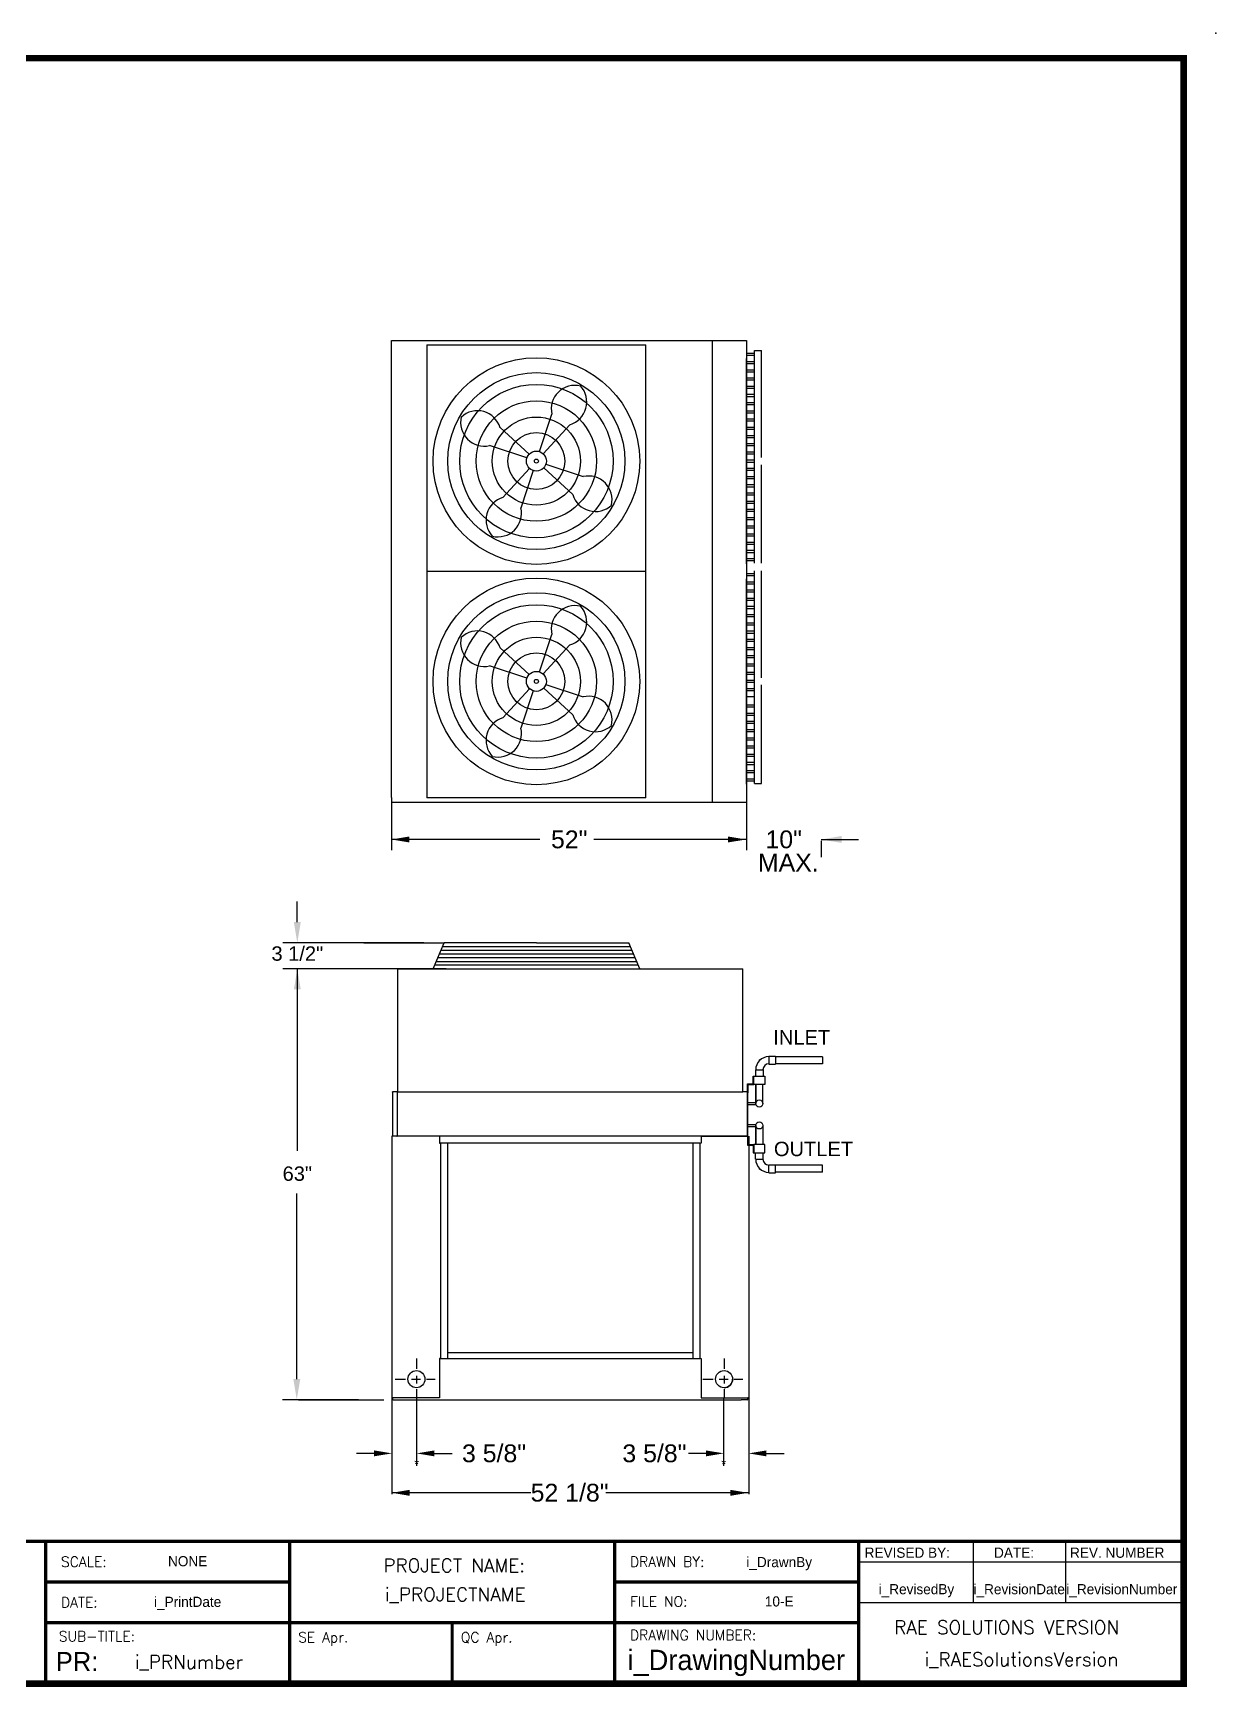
# Model space of a CAD drawing. Extents: x -120 to 272, y -24 to 223.
# Drawn here: x 98.8 to 271.7, y -18.5 to 223.3 of the extents above; entities that cross this region are included whole.
import ezdxf
from ezdxf.enums import TextEntityAlignment as Align

# ---------------------------------------------------------------- set-up
doc = ezdxf.new("R2010")
doc.units = 0
doc.header["$MEASUREMENT"] = 0
doc.layers.get('0').update_dxf_attribs({"color": 1, "linetype": 'CONTINUOUS'})
doc.styles.add('dimentions', font='ARIAL.TTF')
doc.styles.add('SIMPLEX', font='SIMPLEX')

msp = doc.modelspace()

# ---------------------------------------------------------------- linework, layer by layer
at = {"color": 1, "linetype": 'Continuous'}
for p, q in [((151.23, 111.54), (151.23, 178.34)), ((151.23, 178.34), (203.11, 178.34)), ((203.11, 178.34), (203.11, 110.8)), ((203.05, 145.48), (203.05, 145.48)), ((203.05, 145.48), (203.05, 145.48)), ((203.11, 145.48), (203.11, 145.47)), ((203.05, 110.8), (151.92, 110.8)), ((152.1, 86.4), (152.1, 68.49)), ((152.13, 86.49), (202.57, 86.49)), ((202.57, 86.44), (202.57, 86.49)), ((202.57, 68.49), (202.57, 86.44)), ((152.1, 68.49), (151.4, 68.49)), ((151.4, 68.44), (151.4, 68.49)), ((151.4, 68.38), (151.4, 62.01)), ((152.08, 68.49), (152.08, 62.01)), ((152.13, 68.49), (202.57, 68.49)), ((202.57, 68.49), (202.57, 68.44)), ((203.27, 68.49), (202.57, 68.49)), ((202.57, 68.44), (202.57, 68.49)), ((202.57, 68.49), (202.57, 68.49)), ((203.27, 68.44), (203.27, 68.49)), ((203.27, 68.44), (203.27, 68.38)), ((203.27, 62.01), (203.27, 68.38)), ((151.4, 62.01), (151.29, 62.01)), ((151.29, 62.01), (151.29, 23.76)), ((158.23, 62.01), (151.4, 62.01)), ((152.02, 62.01), (152.02, 62.01)), ((152.02, 62.01), (152.08, 62.01)), ((203.21, 62.01), (152.08, 62.01)), ((152.08, 62.01), (152.08, 62.01)), ((152.08, 62.01), (152.08, 62.01)), ((152.08, 62.01), (152.08, 62.01)), ((158.23, 62.01), (158.23, 61.01)), ((196.5, 62.01), (158.23, 62.01)), ((158.23, 61.01), (158.31, 61.01)), ((158.42, 61.01), (158.31, 61.01)), ((158.42, 61.01), (158.42, 29.51)), ((158.42, 61.01), (158.42, 29.51)), ((196.31, 61.01), (158.42, 61.01)), ((159.44, 61.01), (159.44, 29.51)), ((195.29, 61.01), (195.29, 29.51)), ((196.31, 61.01), (196.31, 29.51)), ((196.31, 61.01), (196.42, 61.01)), ((196.31, 61.01), (196.31, 29.51)), ((196.5, 61.01), (196.42, 61.01)), ((196.5, 62.01), (203.33, 62.01)), ((196.5, 62.01), (196.5, 61.01)), ((203.44, 62.01), (203.44, 23.76)), ((158.31, 29.51), (158.23, 29.51)), ((158.23, 29.51), (158.23, 23.76)), ((158.31, 29.51), (158.42, 29.51)), ((158.42, 29.51), (196.31, 29.51)), ((159.44, 30.4), (195.29, 30.4)), ((159.44, 29.51), (195.29, 29.51)), ((196.42, 29.51), (196.31, 29.51)), ((196.42, 29.51), (196.5, 29.51)), ((196.5, 29.51), (196.5, 23.76)), ((151.29, 23.76), (151.4, 23.76)), ((151.4, 23.76), (151.4, 23.69)), ((158.23, 23.76), (151.4, 23.76)), ((151.4, 23.69), (151.4, 23.61)), ((151.5, 23.51), (152.4, 23.51)), ((152.4, 23.51), (202.33, 23.51)), ((196.5, 23.76), (203.33, 23.76)), ((203.23, 23.51), (202.33, 23.51)), ((203.33, 23.69), (203.33, 23.76)), ((203.44, 23.76), (203.33, 23.76)), ((203.33, 23.69), (203.33, 23.61))]:
    msp.add_line(p, q, dxfattribs=at)
at = {"color": 1}
for p, q in [((156.41, 177.7), (188.41, 177.7)), ((156.41, 177.7), (156.41, 111.5)), ((188.41, 143.7), (188.41, 177.7)), ((198.15, 110.8), (198.15, 178.34)), ((203.11, 145.7), (203.11, 175.7)), ((172.87, 162.09), (174.68, 167.56)), ((171.34, 161.69), (167.1, 165.59)), ((173.4, 161.78), (177.3, 166.02)), ((171.03, 161.16), (165.56, 162.96)), ((203.11, 164.34), (203.11, 157.06)), ((171.42, 159.62), (167.53, 155.38)), ((173.49, 159.71), (177.73, 155.81)), ((173.8, 160.24), (179.27, 158.44)), ((171.95, 159.31), (170.15, 153.84)), ((151.23, 128.87), (151.23, 154.65)), ((188.41, 111.5), (188.41, 145.5)), ((156.41, 144.6), (188.41, 144.6)), ((203.11, 113.5), (203.11, 143.5)), ((171.34, 129.49), (167.1, 133.39)), ((172.87, 129.89), (174.68, 135.36)), ((173.4, 129.58), (177.3, 133.82)), ((171.03, 128.96), (165.56, 130.77)), ((203.11, 132.14), (203.11, 124.86)), ((171.42, 127.43), (167.53, 123.19)), ((171.95, 127.11), (170.15, 121.65)), ((173.49, 127.51), (177.73, 123.62)), ((173.8, 128.04), (179.27, 126.24)), ((151.23, 111.54), (151.23, 110.8)), ((188.41, 111.5), (156.41, 111.5)), ((151.92, 110.8), (151.23, 110.8)), ((203.05, 110.8), (203.11, 110.8)), ((214.01, 105.18), (214.01, 102.82)), ((147.21, 90.28), (158.87, 90.28)), ((157.31, 86.49), (158.93, 90.27)), ((158.7, 89.73), (186.13, 89.73)), ((172.41, 90.27), (158.93, 90.27)), ((172.41, 90.27), (185.9, 90.27)), ((187.51, 86.49), (185.9, 90.27)), ((187.28, 87.03), (157.54, 87.03)), ((157.77, 87.57), (187.05, 87.57)), ((186.82, 88.11), (158, 88.11)), ((186.59, 88.65), (158.24, 88.65)), ((158.47, 89.19), (186.36, 89.19)), ((152.13, 86.49), (149.01, 86.49)), ((155.69, 86.49), (189.13, 86.49)), ((151.4, 68.44), (151.4, 68.38)), ((203.27, 68.44), (203.27, 60.75))]:
    msp.add_line(p, q, dxfattribs=at)
at = {"color": 1, "ltscale": 7}
for p, q in [((204.27, 176.84), (205.32, 176.84)), ((204.27, 145.77), (204.27, 176.84)), ((205.32, 161.22), (205.32, 176.84)), ((203.07, 176.46), (204.3, 176.46)), ((203.07, 176.16), (204.3, 176.16)), ((203.07, 175.26), (204.3, 175.26)), ((203.07, 174.96), (204.3, 174.96)), ((203.07, 174.06), (204.3, 174.06)), ((203.07, 173.76), (204.3, 173.76)), ((203.07, 172.86), (204.3, 172.86)), ((203.07, 172.56), (204.3, 172.56)), ((203.07, 171.66), (204.3, 171.66)), ((203.07, 171.36), (204.3, 171.36)), ((203.07, 170.46), (204.3, 170.46)), ((203.07, 170.16), (204.3, 170.16)), ((203.07, 169.26), (204.3, 169.26)), ((203.07, 168.96), (204.3, 168.96)), ((203.07, 168.06), (204.3, 168.06)), ((203.07, 167.76), (204.3, 167.76)), ((203.07, 166.86), (204.3, 166.86)), ((203.07, 166.56), (204.3, 166.56)), ((203.07, 165.66), (204.3, 165.66)), ((203.07, 165.36), (204.3, 165.36)), ((203.07, 164.46), (204.3, 164.46)), ((203.07, 164.16), (204.3, 164.16)), ((203.07, 163.26), (204.3, 163.26)), ((203.07, 162.96), (204.3, 162.96)), ((203.07, 162.06), (204.3, 162.06)), ((203.07, 161.76), (204.3, 161.76)), ((203.07, 160.86), (204.3, 160.86)), ((203.07, 160.56), (204.3, 160.56)), ((203.07, 159.66), (204.3, 159.66)), ((205.32, 145.77), (205.32, 160.17)), ((203.07, 159.36), (204.3, 159.36)), ((203.07, 158.46), (204.3, 158.46)), ((203.07, 158.16), (204.3, 158.16)), ((203.07, 157.26), (204.3, 157.26)), ((203.07, 156.96), (204.3, 156.96)), ((203.07, 156.06), (204.3, 156.06)), ((203.07, 155.76), (204.3, 155.76)), ((203.07, 154.86), (204.3, 154.86)), ((203.07, 154.56), (204.3, 154.56)), ((203.07, 153.66), (204.3, 153.66)), ((203.07, 153.36), (204.3, 153.36)), ((203.07, 152.46), (204.3, 152.46)), ((203.07, 152.16), (204.3, 152.16)), ((203.07, 151.26), (204.3, 151.26)), ((203.07, 150.96), (204.3, 150.96)), ((203.07, 150.06), (204.3, 150.06)), ((203.07, 149.76), (204.3, 149.76)), ((203.07, 148.86), (204.3, 148.86)), ((203.07, 148.56), (204.3, 148.56)), ((203.07, 147.66), (204.3, 147.66)), ((203.07, 147.36), (204.3, 147.36)), ((203.07, 146.46), (204.3, 146.46)), ((203.07, 146.16), (204.3, 146.16)), ((203.07, 144.27), (204.3, 144.27)), ((203.07, 143.97), (204.3, 143.97)), ((203.07, 143.07), (204.3, 143.07)), ((203.07, 142.77), (204.3, 142.77)), ((204.27, 113.57), (204.27, 144.64)), ((205.32, 129.03), (205.32, 144.64)), ((203.07, 141.87), (204.3, 141.87)), ((203.07, 141.57), (204.3, 141.57)), ((203.07, 140.67), (204.3, 140.67)), ((203.07, 140.37), (204.3, 140.37)), ((203.07, 139.47), (204.3, 139.47)), ((203.07, 139.17), (204.3, 139.17)), ((203.07, 138.27), (204.3, 138.27)), ((203.07, 137.97), (204.3, 137.97)), ((203.07, 137.07), (204.3, 137.07)), ((203.07, 136.77), (204.3, 136.77)), ((203.07, 135.87), (204.3, 135.87)), ((203.07, 135.57), (204.3, 135.57)), ((203.07, 134.67), (204.3, 134.67)), ((203.07, 134.37), (204.3, 134.37)), ((203.07, 133.47), (204.3, 133.47)), ((203.07, 133.17), (204.3, 133.17)), ((203.07, 132.27), (204.3, 132.27)), ((203.07, 131.97), (204.3, 131.97)), ((203.07, 131.07), (204.3, 131.07)), ((203.07, 130.77), (204.3, 130.77)), ((203.07, 129.87), (204.3, 129.87)), ((203.07, 129.57), (204.3, 129.57)), ((203.07, 128.67), (204.3, 128.67)), ((203.07, 128.37), (204.3, 128.37)), ((203.07, 127.47), (204.3, 127.47)), ((203.07, 127.17), (204.3, 127.17)), ((203.07, 126.27), (204.3, 126.27)), ((205.32, 113.57), (205.32, 127.98)), ((203.07, 125.07), (204.3, 125.07)), ((203.07, 124.77), (204.3, 124.77)), ((203.07, 123.87), (204.3, 123.87)), ((203.07, 123.57), (204.3, 123.57)), ((203.07, 122.67), (204.3, 122.67)), ((203.07, 122.37), (204.3, 122.37)), ((203.07, 121.47), (204.3, 121.47)), ((203.07, 121.17), (204.3, 121.17)), ((203.07, 120.27), (204.3, 120.27)), ((203.07, 119.97), (204.3, 119.97)), ((203.07, 119.07), (204.3, 119.07)), ((203.07, 118.77), (204.3, 118.77)), ((203.07, 117.87), (204.3, 117.87)), ((203.07, 117.57), (204.3, 117.57)), ((203.07, 116.67), (204.3, 116.67)), ((203.07, 116.37), (204.3, 116.37)), ((203.07, 115.47), (204.3, 115.47)), ((203.07, 115.17), (204.3, 115.17)), ((203.07, 114.27), (204.3, 114.27)), ((203.07, 113.97), (204.3, 113.97)), ((204.27, 113.57), (205.32, 113.57)), ((206.4, 73.7), (206.4, 72.54)), ((206.4, 73.7), (207.34, 73.7)), ((206.4, 72.54), (207.34, 72.54)), ((207.34, 73.7), (207.34, 72.54)), ((214.21, 73.64), (207.34, 73.64)), ((214.21, 72.59), (207.34, 72.59)), ((214.21, 73.64), (214.21, 72.59)), ((204.1, 69.66), (204.1, 70.78)), ((204.1, 70.78), (204.17, 70.78)), ((204.17, 69.58), (204.17, 70.78)), ((204.17, 70.78), (205.52, 70.78)), ((204.42, 71.72), (205.58, 71.72)), ((204.42, 71.72), (204.42, 70.78)), ((204.47, 70.78), (205.52, 70.78)), ((205.52, 70.78), (205.82, 70.78)), ((205.58, 71.72), (205.58, 70.78)), ((205.82, 70.78), (205.82, 69.58)), ((203.27, 69.66), (204.1, 69.66)), ((203.27, 68.38), (203.27, 69.66)), ((203.27, 69.62), (203.27, 60.77)), ((203.27, 68.38), (203.27, 65.19)), ((203.35, 68.38), (203.27, 68.38)), ((203.35, 68.38), (203.35, 69.58)), ((203.35, 69.58), (204.17, 69.58)), ((205.82, 69.58), (204.17, 69.58)), ((204.47, 69.58), (204.47, 66.79)), ((204.47, 66.79), (204.47, 69.58)), ((205.52, 66.79), (205.52, 69.58)), ((203.27, 66.94), (204.5, 66.94)), ((203.27, 65.19), (203.27, 66.79)), ((203.27, 66.64), (204.5, 66.64)), ((203.27, 63.75), (204.5, 63.75)), ((203.27, 63.45), (204.5, 63.45)), ((204.47, 60.81), (204.47, 63.6)), ((204.47, 63.6), (204.47, 60.81)), ((205.52, 63.6), (205.52, 60.81)), ((203.27, 62.01), (203.27, 60.73)), ((203.35, 62.01), (203.27, 62.01)), ((203.27, 60.73), (204.1, 60.73)), ((203.35, 62.01), (203.35, 60.81)), ((203.35, 60.81), (204.17, 60.81)), ((204.1, 60.73), (204.1, 59.61)), ((205.82, 60.81), (204.17, 60.81)), ((204.17, 60.81), (204.17, 59.61)), ((205.82, 59.61), (205.82, 60.81)), ((204.1, 59.61), (204.17, 59.61)), ((204.17, 59.61), (205.52, 59.61)), ((204.42, 58.67), (204.42, 59.61)), ((204.42, 59.61), (205.58, 59.61)), ((204.42, 58.67), (205.58, 58.67)), ((204.47, 59.61), (205.52, 59.61)), ((205.52, 59.61), (205.82, 59.61)), ((205.58, 58.67), (205.58, 59.61)), ((206.4, 57.85), (207.34, 57.85)), ((206.4, 56.69), (206.4, 57.85)), ((206.4, 56.69), (207.34, 56.69)), ((207.34, 56.69), (207.34, 57.85)), ((214.21, 57.8), (207.34, 57.8)), ((214.21, 56.75), (207.34, 56.75)), ((214.21, 56.75), (214.21, 57.8))]:
    msp.add_line(p, q, dxfattribs=at)
at = {"color": 1, "lineweight": 30}
for p, q in [((151.23, 111.55), (151.23, 103.81)), ((203.11, 111.55), (203.11, 103.81)), ((172.92, 105.39), (151.23, 105.39)), ((203.11, 105.39), (180.8, 105.39)), ((214.01, 105.39), (219.48, 105.39)), ((151.29, 24.51), (151.29, 9.68)), ((203.44, 24.51), (203.44, 9.68)), ((137.66, 23.51), (150.1, 23.51)), ((154.92, 13.86), (154.92, 23.76)), ((199.81, 13.86), (199.81, 23.76)), ((171.61, 9.9), (151.29, 9.9)), ((203.44, 9.9), (182.54, 9.9))]:
    msp.add_line(p, q, dxfattribs=at)
at = {"color": 1, "linetype": 'ByBlock', "lineweight": 30}
for p, q in [((137.47, 93.31), (137.47, 96.33)), ((155.94, 90.28), (135.37, 90.28)), ((159.24, 86.49), (135.37, 86.49)), ((137.47, 86.49), (137.47, 59.88)), ((137.39, 26.53), (137.39, 53.63)), ((146.39, 23.51), (135.29, 23.51)), ((151.29, 23.16), (151.29, 13.86)), ((203.44, 23.16), (203.44, 13.86)), ((148.7, 15.66), (146.11, 15.66)), ((157.51, 15.66), (160.1, 15.66)), ((197.22, 15.66), (194.63, 15.66)), ((206.03, 15.66), (208.62, 15.66))]:
    msp.add_line(p, q, dxfattribs=at)
at = {"lineweight": 30}
for p, q in [((154.88, 29.54), (154.88, 28.04)), ((199.84, 29.54), (199.84, 28.04)), ((154.88, 26.99), (154.88, 25.86)), ((199.84, 26.99), (199.84, 25.86)), ((151.78, 26.51), (153.3, 26.51)), ((154.18, 26.51), (155.46, 26.51)), ((154.88, 25.05), (154.88, 23.87)), ((156.33, 26.51), (157.63, 26.51)), ((196.74, 26.51), (198.26, 26.51)), ((199.14, 26.51), (200.42, 26.51)), ((199.84, 25.05), (199.84, 23.87)), ((201.29, 26.51), (202.59, 26.51)), ((100.7, 2.79), (219.5, 2.79)), ((100.7, -18), (100.7, 2.79)), ((136.34, 2.79), (136.34, -18)), ((183.86, 2.79), (183.86, -9.09)), ((219.5, 2.79), (219.5, -18)), ((219.5, 2.79), (267.02, 2.79)), ((219.5, 2.79), (219.5, -0.18)), ((236.27, 2.79), (236.27, -6.12)), ((249.77, 2.79), (249.77, -6.12)), ((219.5, -0.18), (267.02, -0.18)), ((136.34, -3.15), (100.7, -3.15)), ((183.86, -3.15), (219.5, -3.15)), ((183.86, -9.09), (183.86, -3.15)), ((219.5, -6.12), (267.02, -6.12)), ((219.5, -9.09), (100.7, -9.09)), ((160.1, -9.09), (160.1, -18)), ((183.86, -9.09), (183.86, -18))]:
    msp.add_line(p, q, dxfattribs=at)
at = {"const_width": 0.95}
msp.add_lwpolyline([(-113.14, -18), (267.02, -18), (267.02, 219.6), (-113.14, 219.6), (-113.14, -18)], dxfattribs=at)
at = {"lineweight": 30, "const_width": 0.475}
for points in [[(267.02, 2.79), (-18.1, 2.79), (-18.1, -18)], [(100.7, 2.79), (100.7, -18)], [(136.34, 2.79), (136.34, -18)], [(183.86, 2.79), (183.86, -18)], [(219.5, -18), (219.5, 2.79), (267.02, 2.79)], [(136.34, -3.15), (100.7, -3.15)], [(219.5, -3.15), (183.86, -3.15), (183.86, -18)], [(219.5, -9.09), (100.7, -9.09)], [(160.1, -9.09), (160.1, -18)]]:
    msp.add_lwpolyline(points, dxfattribs=at)
at = {"color": 1}
for centre, radius in [((172.41, 160.7), 15.1), ((172.41, 160.7), 12.94), ((172.41, 160.7), 11.21), ((172.41, 160.7), 8.8), ((172.41, 160.7), 6.44), ((172.41, 160.7), 4.16), ((172.41, 160.7), 1.46), ((172.41, 160.7), 0.288), ((172.41, 128.5), 15.1), ((172.41, 128.5), 12.94), ((172.41, 128.5), 11.21), ((172.41, 128.5), 8.8), ((172.41, 128.5), 6.44), ((172.41, 128.5), 4.16), ((172.41, 128.5), 1.46), ((172.41, 128.5), 0.288)]:
    msp.add_circle(centre, radius, dxfattribs=at)
at = {"color": 1, "ltscale": 7}
for centre in [(205, 66.79), (205, 63.6)]:
    msp.add_circle(centre, 0.525, dxfattribs=at)
at = {"color": 1, "linetype": 'Continuous'}
for centre in [(154.88, 26.51), (199.84, 26.51)]:
    msp.add_circle(centre, 1.25, dxfattribs=at)
at = {"color": 1}
for centre, start, end in [((178.04, 168.32), 76.3004, 192.8147), ((176.33, 169.33), 286.3412, 42.8555), ((164.79, 166.33), 166.3004, 282.8147), ((163.79, 164.61), 16.3412, 132.8555), ((180.03, 155.07), 346.3004, 102.8147), ((168.5, 152.07), 106.3412, 222.8555), ((181.04, 156.78), 196.3412, 312.8555), ((166.79, 153.08), 256.3004, 12.8147), ((178.04, 136.12), 76.3004, 192.8147), ((176.33, 137.13), 286.3412, 42.8555), ((163.79, 132.42), 16.3412, 132.8555), ((164.79, 134.13), 166.3004, 282.8147), ((180.03, 122.88), 346.3004, 102.8147), ((181.04, 124.59), 196.3412, 312.8555), ((168.5, 119.88), 106.3412, 222.8555), ((166.79, 120.88), 256.3004, 12.8147)]:
    msp.add_arc(centre, 3.45, start, end, dxfattribs=at)
at = {"color": 1, "ltscale": 7}
for centre, radius, start, end in [((206.4, 71.72), 1.93, 90, 180), ((206.4, 71.72), 0.875, 90, 180), ((206.4, 58.67), 1.93, 180, 270), ((206.4, 58.67), 0.875, 180, 270)]:
    msp.add_arc(centre, radius, start, end, dxfattribs=at)
at = {"color": 1, "linetype": 'Continuous'}
for centre, radius, start, end in [((202.57, 68.49), 0.001, 180, 270), ((199.83, 26.51), 1.25, 270.2487, 359.9088), ((151.5, 23.61), 0.106, 180, 270), ((203.23, 23.61), 0.106, 270, 0)]:
    msp.add_arc(centre, radius, start, end, dxfattribs=at)
for p in [(271.73, 223.26), (219.5, -18)]:
    msp.add_point(p)
at = {"color": 1, "ltscale": 7}
for p in [(205, 73.12), (205, 57.27)]:
    msp.add_point(p, dxfattribs=at)
at = {"color": 1, "linetype": 'ByBlock', "lineweight": 30}
for points in [[(153.82, 104.96), (153.82, 105.82), (151.23, 105.39)], [(200.44, 104.96), (200.44, 105.82), (203.04, 105.39)], [(217.04, 105.9), (217.04, 104.89), (214.01, 105.39)], [(137.97, 93.31), (136.96, 93.31), (137.47, 90.28)], [(137.97, 83.47), (136.96, 83.47), (137.47, 86.49)], [(137.9, 26.53), (136.89, 26.53), (137.39, 23.51)], [(148.7, 15.23), (148.7, 16.09), (151.29, 15.66)], [(157.51, 15.23), (157.51, 16.09), (154.92, 15.66)], [(197.22, 15.23), (197.22, 16.09), (199.81, 15.66)], [(206.03, 15.23), (206.03, 16.09), (203.44, 15.66)], [(153.88, 9.46), (153.88, 10.33), (151.29, 9.9)], [(200.77, 9.46), (200.77, 10.33), (203.36, 9.9)]]:
    msp.add_solid(points, dxfattribs=at)

# ---------------------------------------------------------------- texts
at = {"color": 1, "lineweight": 30, "style": 'dimentions'}
msp.add_text('MAX.', height=2.6, dxfattribs=at).set_placement((209.23, 100.71), align=Align.CENTER)
msp.add_text('3 1/2"', height=2.1, dxfattribs=at).set_placement((137.47, 88.76), align=Align.MIDDLE)
for s, p in [('INLET', (215.35, 75.42)), ('OUTLET', (218.7, 59.11))]:
    msp.add_text(s, height=2.1, dxfattribs=at).set_placement(p, align=Align.RIGHT)
at = {"color": 1, "style": 'dimentions'}
msp.add_text('63"', height=2.1, dxfattribs=at).set_placement((137.47, 56.55), align=Align.MIDDLE)
at = {"color": 1, "lineweight": 30, "style": 'dimentions'}
for p in [(161.54, 14.37), (184.98, 14.37)]:
    msp.add_text('3 5/8"', height=2.6, dxfattribs=at).set_placement(p)
at = {"color": 1, "lineweight": 30}
for p in [(154.92, 13.41), (199.8, 13.41)]:
    msp.add_text('*', height=1.35, dxfattribs=at).set_placement(p, align=Align.CENTER)
at = {"lineweight": 30, "style": 'SIMPLEX'}
for s, height, p in [('SCALE:', 1.485, (102.93, -0.92)), ('DRAWN BY:', 1.485, (186.09, -0.92)), ('DATE:', 1.485, (102.93, -6.86)), ('FILE NO:', 1.485, (186.09, -6.72)), ('RAE SOLUTIONS VERSION', 1.9721, (224.71, -10.74)), ('SUB-TITLE:', 1.485, (102.61, -11.82)), ('SE Apr.', 1.485, (137.6, -11.96)), ('QC Apr.', 1.485, (161.36, -11.96)), ('DRAWING NUMBER:', 1.485, (186.09, -11.64))]:
    msp.add_text(s, height=height, dxfattribs=at).set_placement(p)
at = {"lineweight": 30}
for s, height, p in [('NONE', 1.485, (121.44, -0.84)), ('i_DrawnBy', 1.485, (207.9, -0.97)), ('i_RevisedBy', 1.485, (227.96, -4.93)), ('i_RevisionDate', 1.485, (242.98, -4.93)), ('i_RevisionNumber', 1.485, (257.98, -4.93)), ('i_PrintDate', 1.485, (121.44, -6.78)), ('10-E', 1.485, (207.9, -6.72)), ('i_DrawingNumber', 2.97, (201.63, -16.01))]:
    msp.add_text(s, height=height, dxfattribs=at).set_placement(p, align=Align.CENTER)
at = {"lineweight": 30, "style": 'SIMPLEX'}
for s, height, p in [('PROJECT NAME:', 1.9721, (160.4, -1.71)), ('i_PROJECTNAME', 1.9721, (160.55, -5.94)), ('i_PRNumber', 1.972, (121.64, -15.81)), ('i_RAESolutionsVersion', 1.9721, (243.31, -15.43))]:
    msp.add_text(s, height=height, dxfattribs=at).set_placement(p, align=Align.CENTER)
at = {"lineweight": 30}
for s, p in [('REVISED BY:', (220.39, 0.4)), ('DATE:', (239.3, 0.4)), ('REV. NUMBER', (250.41, 0.4))]:
    msp.add_text(s, height=1.485, dxfattribs=at).set_placement(p)
msp.add_text('PR:', height=2.784, dxfattribs=at).set_placement((108.38, -16.16), align=Align.RIGHT)
at = {"color": 1, "lineweight": 30, "char_height": 2.6, "attachment_point": 5, "style": 'dimentions'}
for s, insert in [('52"', (177.21, 105.39)), ('\\A1;10"', (208.56, 105.39)), ('52 1/8"', (177.27, 9.9))]:
    msp.add_mtext(s, dxfattribs=dict(at, insert=insert))

doc.saveas('drawing.dxf')
